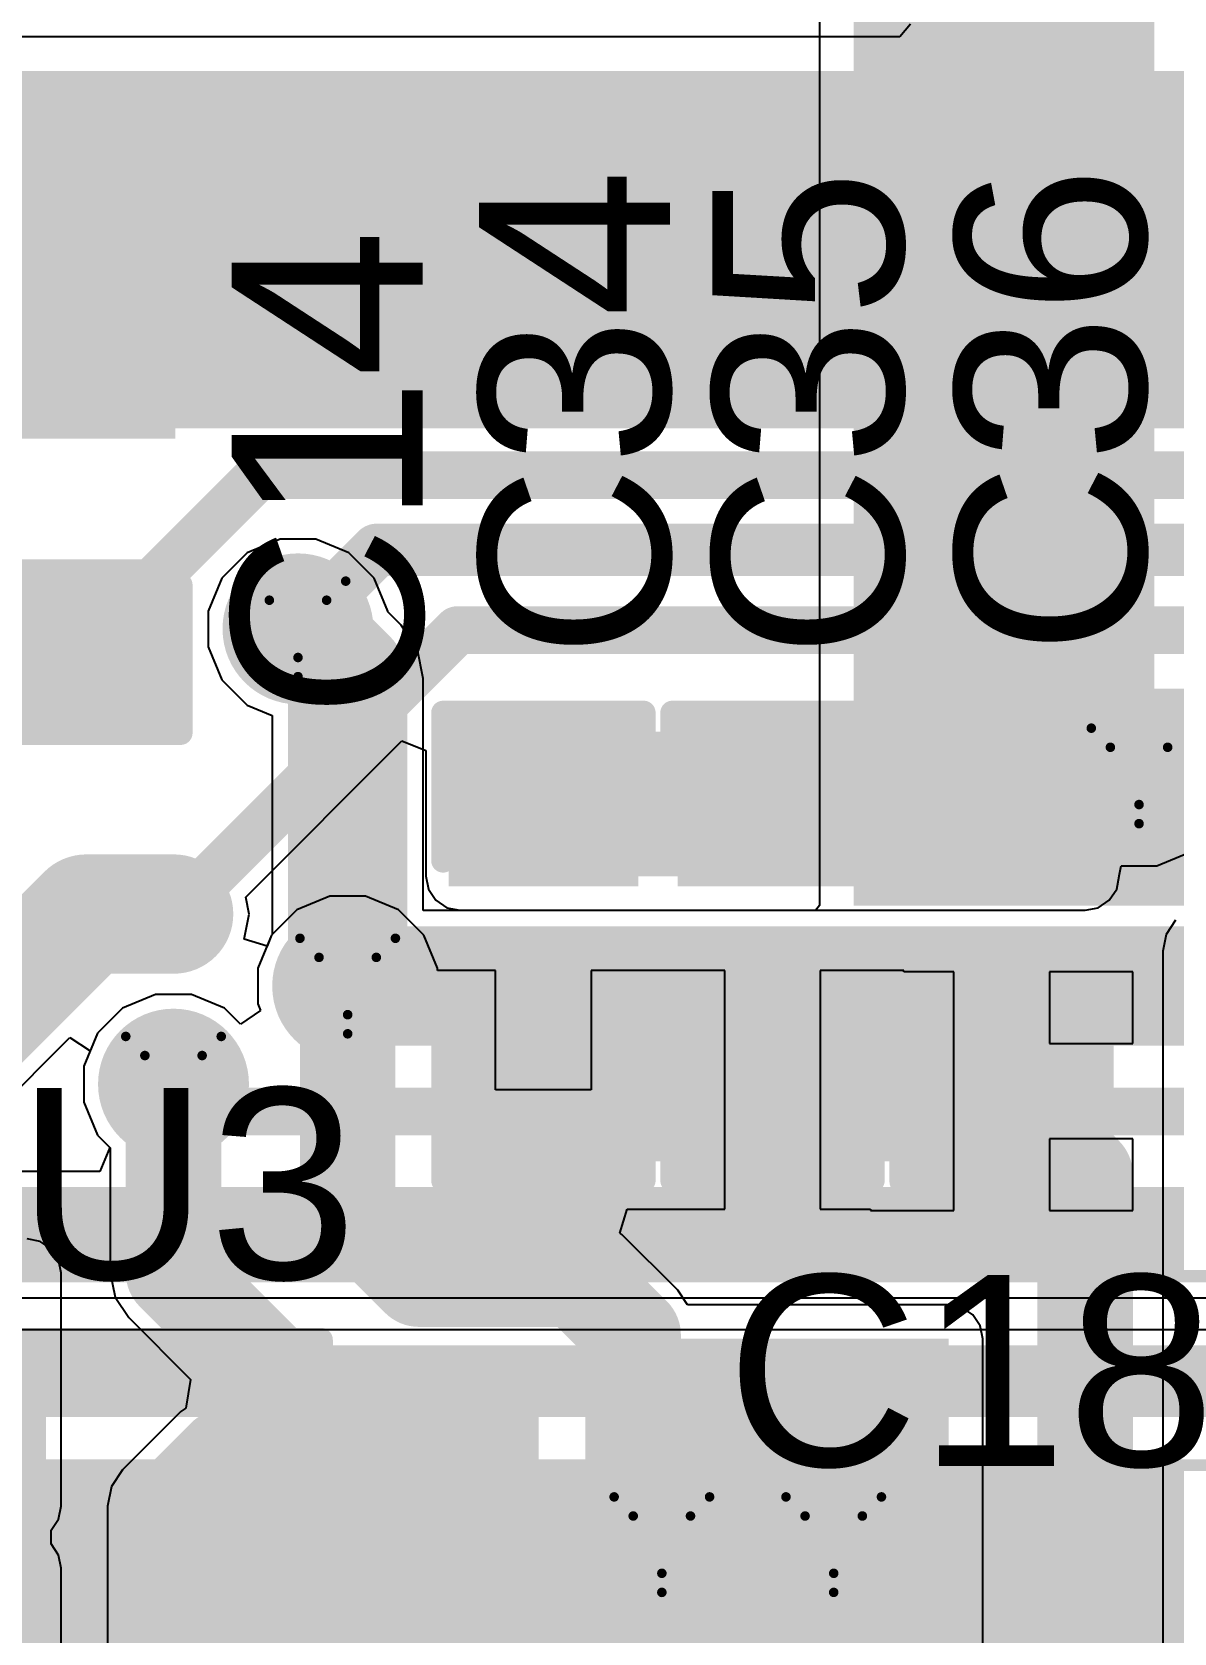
# Model space of a CAD drawing. Header units: millimetres. Extents: x -6 to 194, y -120 to 229.
# Drawn here: x 17.19 to 23.27, y 14.85 to 23.36 of the extents above; entities that cross this region are included whole.
import ezdxf

# ---------------------------------------------------------------- set-up
doc = ezdxf.new("R2010")
doc.units = ezdxf.units.MM
for name, color, linetype in [('BottomLayer', 5, 'Continuous'), ('BottomSolder', 6, 'Continuous'), ('DrillDrawing', 1, 'Continuous'), ('TopLayer', 1, 'Continuous'), ('TopOverlay', 2, 'Continuous'), ('TopPaste', 8, 'Continuous'), ('TopSolder', 216, 'Continuous'), ('ViaHoleLayer', 16, 'Continuous')]:
    doc.layers.add(name, color=color, linetype=linetype)
doc.styles.add('Arial', font='', dxfattribs={"height": 0.2})
doc.styles.get('Arial').set_extended_font_data('Arial')

# ---------------------------------------------------------------- blocks, each defined once
blk = doc.blocks.new('C___0603_1')
at = {"layer": 'TopLayer'}
for points in [[(-0.381, 0.4445), (-0.381, -0.4445), (-1.143, -0.4445), (-1.143, 0.4445)], [(1.143, 0.4445), (1.143, -0.4445), (0.381, -0.4445), (0.381, 0.4445)]]:
    blk.add_hatch(color=1, dxfattribs=at).paths.add_polyline_path(points)
at = {"layer": 'TopPaste'}
for points in [[(-0.381, 0.4445), (-0.381, -0.4445), (-1.143, -0.4445), (-1.143, 0.4445)], [(1.143, 0.4445), (1.143, -0.4445), (0.381, -0.4445), (0.381, 0.4445)]]:
    blk.add_hatch(color=8, dxfattribs=at).paths.add_polyline_path(points)
at = {"layer": 'TopSolder'}
for points in [[(-0.321, 0.5045), (-0.321, -0.5045), (-1.203, -0.5045), (-1.203, 0.5045)], [(1.203, 0.5045), (1.203, -0.5045), (0.321, -0.5045), (0.321, 0.5045)]]:
    blk.add_hatch(color=216, dxfattribs=at).paths.add_polyline_path(points)
at = {"layer": 'TopOverlay', "const_width": 0.127}
for points in [[(-1.2446, 0.5334), (-0.4572, 0.5334)], [(-1.2446, 0.5334), (-1.2446, -0.5334)], [(0.4572, 0.5334), (1.2446, 0.5334)], [(1.2446, 0.5334), (1.2446, -0.5334)], [(-1.2446, -0.5334), (-0.4572, -0.5334)], [(0.4572, -0.5334), (1.2446, -0.5334)]]:
    blk.add_lwpolyline(points, dxfattribs=at)
at = {"layer": 'TopOverlay', "const_width": 0.0635}
for points in [[(-1.2764, 0.5334, 1), (-1.2128, 0.5334, 1)], [(-1.2764, 0.5334, 1), (-1.2128, 0.5334, 1)], [(-0.4889, 0.5334, 1), (-0.4254, 0.5334, 1)], [(0.4254, 0.5334, 1), (0.4889, 0.5334, 1)], [(1.2128, 0.5334, 1), (1.2764, 0.5334, 1)], [(1.2128, 0.5334, 1), (1.2764, 0.5334, 1)], [(-1.2764, -0.5334, 1), (-1.2128, -0.5334, 1)], [(-1.2764, -0.5334, 1), (-1.2128, -0.5334, 1)], [(-0.4889, -0.5334, 1), (-0.4254, -0.5334, 1)], [(0.4254, -0.5334, 1), (0.4889, -0.5334, 1)], [(1.2128, -0.5334, 1), (1.2764, -0.5334, 1)], [(1.2128, -0.5334, 1), (1.2764, -0.5334, 1)]]:
    blk.add_lwpolyline(points, format="xyb", close=True, dxfattribs=at)
blk = doc.blocks.new('C___0603_2')
at = {"layer": 'TopLayer'}
for points in [[(-0.381, 0.4445), (-0.381, -0.4445), (-1.143, -0.4445), (-1.143, 0.4445)], [(1.143, 0.4445), (1.143, -0.4445), (0.381, -0.4445), (0.381, 0.4445)]]:
    blk.add_hatch(color=1, dxfattribs=at).paths.add_polyline_path(points)
at = {"layer": 'TopPaste'}
for points in [[(-0.381, 0.4445), (-0.381, -0.4445), (-1.143, -0.4445), (-1.143, 0.4445)], [(1.143, 0.4445), (1.143, -0.4445), (0.381, -0.4445), (0.381, 0.4445)]]:
    blk.add_hatch(color=8, dxfattribs=at).paths.add_polyline_path(points)
at = {"layer": 'TopSolder'}
for points in [[(-0.321, 0.5045), (-0.321, -0.5045), (-1.203, -0.5045), (-1.203, 0.5045)], [(1.203, 0.5045), (1.203, -0.5045), (0.321, -0.5045), (0.321, 0.5045)]]:
    blk.add_hatch(color=216, dxfattribs=at).paths.add_polyline_path(points)
at = {"layer": 'TopOverlay', "const_width": 0.127}
for points in [[(-1.2446, 0.5334), (-0.4572, 0.5334)], [(-1.2446, 0.5334), (-1.2446, -0.5334)], [(0.4572, 0.5334), (1.2446, 0.5334)], [(1.2446, 0.5334), (1.2446, -0.5334)], [(-1.2446, -0.5334), (-0.4572, -0.5334)], [(0.4572, -0.5334), (1.2446, -0.5334)]]:
    blk.add_lwpolyline(points, dxfattribs=at)
at = {"layer": 'TopOverlay', "const_width": 0.0635}
for points in [[(-1.2764, 0.5334, 1), (-1.2128, 0.5334, 1)], [(-1.2764, 0.5334, 1), (-1.2128, 0.5334, 1)], [(-0.4889, 0.5334, 1), (-0.4254, 0.5334, 1)], [(0.4254, 0.5334, 1), (0.4889, 0.5334, 1)], [(1.2128, 0.5334, 1), (1.2764, 0.5334, 1)], [(1.2128, 0.5334, 1), (1.2764, 0.5334, 1)], [(-1.2764, -0.5334, 1), (-1.2128, -0.5334, 1)], [(-1.2764, -0.5334, 1), (-1.2128, -0.5334, 1)], [(-0.4889, -0.5334, 1), (-0.4254, -0.5334, 1)], [(0.4254, -0.5334, 1), (0.4889, -0.5334, 1)], [(1.2128, -0.5334, 1), (1.2764, -0.5334, 1)], [(1.2128, -0.5334, 1), (1.2764, -0.5334, 1)]]:
    blk.add_lwpolyline(points, format="xyb", close=True, dxfattribs=at)
blk = doc.blocks.new('C___0603_3')
at = {"layer": 'TopLayer'}
for points in [[(-0.381, 0.4445), (-0.381, -0.4445), (-1.143, -0.4445), (-1.143, 0.4445)], [(1.143, 0.4445), (1.143, -0.4445), (0.381, -0.4445), (0.381, 0.4445)]]:
    blk.add_hatch(color=1, dxfattribs=at).paths.add_polyline_path(points)
at = {"layer": 'TopPaste'}
for points in [[(-0.381, 0.4445), (-0.381, -0.4445), (-1.143, -0.4445), (-1.143, 0.4445)], [(1.143, 0.4445), (1.143, -0.4445), (0.381, -0.4445), (0.381, 0.4445)]]:
    blk.add_hatch(color=8, dxfattribs=at).paths.add_polyline_path(points)
at = {"layer": 'TopSolder'}
for points in [[(-0.321, 0.5045), (-0.321, -0.5045), (-1.203, -0.5045), (-1.203, 0.5045)], [(1.203, 0.5045), (1.203, -0.5045), (0.321, -0.5045), (0.321, 0.5045)]]:
    blk.add_hatch(color=216, dxfattribs=at).paths.add_polyline_path(points)
at = {"layer": 'TopOverlay', "const_width": 0.127}
for points in [[(-1.2446, 0.5334), (-1.2446, -0.5334)], [(-1.2446, 0.5334), (-0.4572, 0.5334)], [(0.4572, 0.5334), (1.2446, 0.5334)], [(1.2446, 0.5334), (1.2446, -0.5334)], [(-1.2446, -0.5334), (-0.4572, -0.5334)], [(0.4572, -0.5334), (1.2446, -0.5334)]]:
    blk.add_lwpolyline(points, dxfattribs=at)
at = {"layer": 'TopOverlay', "const_width": 0.0635}
for points in [[(-1.2764, 0.5334, 1), (-1.2128, 0.5334, 1)], [(-1.2764, 0.5334, 1), (-1.2128, 0.5334, 1)], [(-0.4889, 0.5334, 1), (-0.4254, 0.5334, 1)], [(0.4254, 0.5334, 1), (0.4889, 0.5334, 1)], [(1.2128, 0.5334, 1), (1.2764, 0.5334, 1)], [(1.2128, 0.5334, 1), (1.2764, 0.5334, 1)], [(-1.2764, -0.5334, 1), (-1.2128, -0.5334, 1)], [(-1.2764, -0.5334, 1), (-1.2128, -0.5334, 1)], [(-0.4889, -0.5334, 1), (-0.4254, -0.5334, 1)], [(0.4254, -0.5334, 1), (0.4889, -0.5334, 1)], [(1.2128, -0.5334, 1), (1.2764, -0.5334, 1)], [(1.2128, -0.5334, 1), (1.2764, -0.5334, 1)]]:
    blk.add_lwpolyline(points, format="xyb", close=True, dxfattribs=at)
blk = doc.blocks.new('SOT_23_6_10')
at = {"layer": 'TopLayer'}
for points in [[(-1.92, 1.26), (-0.7, 1.26), (-0.7, 0.64), (-1.92, 0.64)], [(0.7, 1.26), (1.92, 1.26), (1.92, 0.64), (0.7, 0.64)], [(-1.92, 0.31), (-0.7, 0.31), (-0.7, -0.31), (-1.92, -0.31)], [(0.7, 0.31), (1.92, 0.31), (1.92, -0.31), (0.7, -0.31)], [(-1.92, -0.64), (-0.7, -0.64), (-0.7, -1.26), (-1.92, -1.26)], [(0.7, -0.64), (1.92, -0.64), (1.92, -1.26), (0.7, -1.26)]]:
    blk.add_hatch(color=1, dxfattribs=at).paths.add_polyline_path(points)
at = {"layer": 'TopPaste'}
for points in [[(-1.92, 1.26), (-0.7, 1.26), (-0.7, 0.64), (-1.92, 0.64)], [(0.7, 1.26), (1.92, 1.26), (1.92, 0.64), (0.7, 0.64)], [(-1.92, 0.31), (-0.7, 0.31), (-0.7, -0.31), (-1.92, -0.31)], [(0.7, 0.31), (1.92, 0.31), (1.92, -0.31), (0.7, -0.31)], [(-1.92, -0.64), (-0.7, -0.64), (-0.7, -1.26), (-1.92, -1.26)], [(0.7, -0.64), (1.92, -0.64), (1.92, -1.26), (0.7, -1.26)]]:
    blk.add_hatch(color=8, dxfattribs=at).paths.add_polyline_path(points)
at = {"layer": 'TopSolder'}
for points in [[(-2.0216, 1.3616), (-0.5984, 1.3616), (-0.5984, 0.5384), (-2.0216, 0.5384)], [(0.5984, 1.3616), (2.0216, 1.3616), (2.0216, 0.5384), (0.5984, 0.5384)], [(-2.0216, 0.4116), (-0.5984, 0.4116), (-0.5984, -0.4116), (-2.0216, -0.4116)], [(0.5984, 0.4116), (2.0216, 0.4116), (2.0216, -0.4116), (0.5984, -0.4116)], [(-2.0216, -0.5384), (-0.5984, -0.5384), (-0.5984, -1.3616), (-2.0216, -1.3616)], [(0.5984, -0.5384), (2.0216, -0.5384), (2.0216, -1.3616), (0.5984, -1.3616)]]:
    blk.add_hatch(color=216, dxfattribs=at).paths.add_polyline_path(points)
at = {"layer": 'TopOverlay', "const_width": 0.127}
for points in [[(-0.889, 1.524), (0.8636, 1.524)], [(-0.889, 1.424), (-0.889, 1.524)], [(0.8636, 1.424), (0.8636, 1.524)], [(-2.1844, 1.0922), (-2.0574, 0.9652)], [(-2.1844, 0.8382), (-2.1844, 1.0922)], [(-2.1844, 0.8382), (-2.0574, 0.9652)], [(-0.889, -1.524), (-0.889, -1.424)], [(0.8636, -1.524), (0.8636, -1.424)], [(-0.889, -1.524), (0.8636, -1.524)]]:
    blk.add_lwpolyline(points, dxfattribs=at)
at = {"layer": 'TopOverlay', "const_width": 0.0635}
for points in [[(-0.9207, 1.524, 1), (-0.8572, 1.524, 1)], [(-0.9207, 1.524, 1), (-0.8572, 1.524, 1)], [(0.8318, 1.524, 1), (0.8953, 1.524, 1)], [(0.8318, 1.524, 1), (0.8953, 1.524, 1)], [(-0.9207, 1.424, 1), (-0.8572, 1.424, 1)], [(0.8318, 1.424, 1), (0.8953, 1.424, 1)], [(-2.2161, 1.0922, 1), (-2.1526, 1.0922, 1)], [(-2.2161, 1.0922, 1), (-2.1526, 1.0922, 1)], [(-2.0892, 0.9652, 1), (-2.0257, 0.9652, 1)], [(-2.0892, 0.9652, 1), (-2.0257, 0.9652, 1)], [(-2.2161, 0.8382, 1), (-2.1526, 0.8382, 1)], [(-2.2161, 0.8382, 1), (-2.1526, 0.8382, 1)], [(-0.9207, -1.424, 1), (-0.8572, -1.424, 1)], [(0.8318, -1.424, 1), (0.8953, -1.424, 1)], [(-0.9207, -1.524, 1), (-0.8572, -1.524, 1)], [(-0.9207, -1.524, 1), (-0.8572, -1.524, 1)], [(0.8318, -1.524, 1), (0.8953, -1.524, 1)], [(0.8318, -1.524, 1), (0.8953, -1.524, 1)]]:
    blk.add_lwpolyline(points, format="xyb", close=True, dxfattribs=at)
blk = doc.blocks.new('C___0603_62')
at = {"layer": 'TopLayer'}
for points in [[(-0.381, 0.4445), (-0.381, -0.4445), (-1.143, -0.4445), (-1.143, 0.4445)], [(1.143, 0.4445), (1.143, -0.4445), (0.381, -0.4445), (0.381, 0.4445)]]:
    blk.add_hatch(color=1, dxfattribs=at).paths.add_polyline_path(points)
at = {"layer": 'TopPaste'}
for points in [[(-0.381, 0.4445), (-0.381, -0.4445), (-1.143, -0.4445), (-1.143, 0.4445)], [(1.143, 0.4445), (1.143, -0.4445), (0.381, -0.4445), (0.381, 0.4445)]]:
    blk.add_hatch(color=8, dxfattribs=at).paths.add_polyline_path(points)
at = {"layer": 'TopSolder'}
for points in [[(-0.321, 0.5045), (-0.321, -0.5045), (-1.203, -0.5045), (-1.203, 0.5045)], [(1.203, 0.5045), (1.203, -0.5045), (0.321, -0.5045), (0.321, 0.5045)]]:
    blk.add_hatch(color=216, dxfattribs=at).paths.add_polyline_path(points)
at = {"layer": 'TopOverlay', "const_width": 0.127}
for points in [[(-1.2446, -0.5334), (-1.2446, 0.5334)], [(-0.4572, 0.5334), (-1.2446, 0.5334)], [(1.2446, 0.5334), (0.4572, 0.5334)], [(1.2446, -0.5334), (1.2446, 0.5334)], [(-0.4572, -0.5334), (-1.2446, -0.5334)], [(1.2446, -0.5334), (0.4572, -0.5334)]]:
    blk.add_lwpolyline(points, dxfattribs=at)
at = {"layer": 'TopOverlay', "const_width": 0.0635}
for points in [[(-1.2764, 0.5334, 1), (-1.2128, 0.5334, 1)], [(-1.2764, 0.5334, 1), (-1.2128, 0.5334, 1)], [(-0.4889, 0.5334, 1), (-0.4254, 0.5334, 1)], [(0.4254, 0.5334, 1), (0.4889, 0.5334, 1)], [(1.2128, 0.5334, 1), (1.2764, 0.5334, 1)], [(1.2128, 0.5334, 1), (1.2764, 0.5334, 1)], [(-1.2764, -0.5334, 1), (-1.2128, -0.5334, 1)], [(-1.2764, -0.5334, 1), (-1.2128, -0.5334, 1)], [(-0.4889, -0.5334, 1), (-0.4254, -0.5334, 1)], [(0.4254, -0.5334, 1), (0.4889, -0.5334, 1)], [(1.2128, -0.5334, 1), (1.2764, -0.5334, 1)], [(1.2128, -0.5334, 1), (1.2764, -0.5334, 1)]]:
    blk.add_lwpolyline(points, format="xyb", close=True, dxfattribs=at)

msp = doc.modelspace()

# ---------------------------------------------------------------- hatches: boundary and pattern name
at = {"layer": 'BottomLayer'}
for points in [[(23.1648, 25.1365), (21.5646, 25.1365), (21.5646, 18.7156), (23.1648, 18.7156)], [(21.5646, 18.7156), (23.663, 18.7156), (23.663, 19.8701), (21.5646, 19.8701)], [(13.9673, 13.9192), (50.1142, 13.9192), (50.1142, 15.7695), (13.9673, 15.7695)]]:
    msp.add_hatch(color=5, dxfattribs=at).paths.add_polyline_path(points)
h = msp.add_hatch(color=5, dxfattribs=at)
edge = h.paths.add_edge_path()
edge.add_arc((18.6078, 20.1881), 0.3, 0, 360)
h = msp.add_hatch(color=5, dxfattribs=at)
edge = h.paths.add_edge_path()
edge.add_arc((23.083, 19.4058), 0.3, 0, 360)
h = msp.add_hatch(color=5, dxfattribs=at)
edge = h.paths.add_edge_path()
edge.add_arc((18.8722, 18.288), 0.3, 0, 360)
h = msp.add_hatch(color=5, dxfattribs=at)
edge = h.paths.add_edge_path()
edge.add_arc((17.9454, 17.7659), 0.3, 0, 360)
h = msp.add_hatch(color=5, dxfattribs=at)
edge = h.paths.add_edge_path()
edge.add_arc((20.544, 15.3162), 0.3, 0, 360)
h = msp.add_hatch(color=5, dxfattribs=at)
edge = h.paths.add_edge_path()
edge.add_arc((21.4584, 15.3162), 0.3, 0, 360)
at = {"layer": 'BottomSolder'}
h = msp.add_hatch(color=6, dxfattribs=at)
edge = h.paths.add_edge_path()
edge.add_arc((18.6078, 20.1881), 0.4016, 0, 360)
h = msp.add_hatch(color=6, dxfattribs=at)
edge = h.paths.add_edge_path()
edge.add_arc((23.083, 19.4058), 0.4016, 0, 360)
h = msp.add_hatch(color=6, dxfattribs=at)
edge = h.paths.add_edge_path()
edge.add_arc((18.8722, 18.288), 0.4016, 0, 360)
h = msp.add_hatch(color=6, dxfattribs=at)
edge = h.paths.add_edge_path()
edge.add_arc((17.9454, 17.7659), 0.4016, 0, 360)
h = msp.add_hatch(color=6, dxfattribs=at)
edge = h.paths.add_edge_path()
edge.add_arc((20.544, 15.3162), 0.4016, 0, 360)
h = msp.add_hatch(color=6, dxfattribs=at)
edge = h.paths.add_edge_path()
edge.add_arc((21.4584, 15.3162), 0.4016, 0, 360)
at = {"layer": 'TopLayer'}
for points in [[(11.3614, 21.2558), (24.9026, 21.2558), (24.9026, 23.1558), (11.3614, 23.1558)], [(19.4691, 18.8722), (22.7965, 18.8722), (22.7965, 19.6408), (19.4691, 19.6408)], [(19.4691, 17.3548), (22.7965, 17.3548), (22.7965, 18.1102), (19.4691, 18.1102)], [(20.1373, 13.9192), (22.0698, 13.9192), (22.0698, 16.4113), (20.1373, 16.4113)], [(18.5662, 14.5716), (22.0698, 14.5716), (22.0698, 15.1916), (18.5662, 15.1916)]]:
    msp.add_hatch(color=1, dxfattribs=at).paths.add_polyline_path(points)
h = msp.add_hatch(color=1, dxfattribs=at)
edge = h.paths.add_edge_path()
edge.add_arc((18.6078, 20.1881), 0.3, 0, 360)
h = msp.add_hatch(color=1, dxfattribs=at)
edge = h.paths.add_edge_path()
edge.add_arc((23.083, 19.4058), 0.3, 0, 360)
h = msp.add_hatch(color=1, dxfattribs=at)
edge = h.paths.add_edge_path()
edge.add_arc((18.8722, 18.288), 0.3, 0, 360)
h = msp.add_hatch(color=1, dxfattribs=at)
edge = h.paths.add_edge_path()
edge.add_arc((17.9454, 17.7659), 0.3, 0, 360)
h = msp.add_hatch(color=1, dxfattribs=at)
edge = h.paths.add_edge_path()
edge.add_arc((20.544, 15.3162), 0.3, 0, 360)
h = msp.add_hatch(color=1, dxfattribs=at)
edge = h.paths.add_edge_path()
edge.add_arc((21.4584, 15.3162), 0.3, 0, 360)
at = {"layer": 'TopSolder'}
h = msp.add_hatch(color=216, dxfattribs=at)
edge = h.paths.add_edge_path()
edge.add_arc((18.6078, 20.1881), 0.4016, 0, 360)
h = msp.add_hatch(color=216, dxfattribs=at)
edge = h.paths.add_edge_path()
edge.add_arc((23.083, 19.4058), 0.4016, 0, 360)
h = msp.add_hatch(color=216, dxfattribs=at)
edge = h.paths.add_edge_path()
edge.add_arc((18.8722, 18.288), 0.4016, 0, 360)
h = msp.add_hatch(color=216, dxfattribs=at)
edge = h.paths.add_edge_path()
edge.add_arc((17.9454, 17.7659), 0.4016, 0, 360)
h = msp.add_hatch(color=216, dxfattribs=at)
edge = h.paths.add_edge_path()
edge.add_arc((20.544, 15.3162), 0.4016, 0, 360)
h = msp.add_hatch(color=216, dxfattribs=at)
edge = h.paths.add_edge_path()
edge.add_arc((21.4584, 15.3162), 0.4016, 0, 360)
at = {"layer": 'ViaHoleLayer'}
h = msp.add_hatch(color=16, dxfattribs=at)
edge = h.paths.add_edge_path()
edge.add_arc((18.6078, 20.1881), 0.15, 0, 360)
h = msp.add_hatch(color=16, dxfattribs=at)
edge = h.paths.add_edge_path()
edge.add_arc((23.083, 19.4058), 0.15, 0, 360)
h = msp.add_hatch(color=16, dxfattribs=at)
edge = h.paths.add_edge_path()
edge.add_arc((18.8722, 18.288), 0.15, 0, 360)
h = msp.add_hatch(color=16, dxfattribs=at)
edge = h.paths.add_edge_path()
edge.add_arc((17.9454, 17.7659), 0.15, 0, 360)
h = msp.add_hatch(color=16, dxfattribs=at)
edge = h.paths.add_edge_path()
edge.add_arc((20.544, 15.3162), 0.15, 0, 360)
h = msp.add_hatch(color=16, dxfattribs=at)
edge = h.paths.add_edge_path()
edge.add_arc((21.4584, 15.3162), 0.15, 0, 360)

# ---------------------------------------------------------------- linework, layer by layer
at = {"layer": 'BottomLayer'}
for p, q in [((21.3833, 25.1365), (21.3833, 19.8701)), ((18.5128, 20.6659), (18.3372, 20.5931)), ((18.7029, 20.6659), (18.5128, 20.6659)), ((18.8785, 20.5931), (18.7029, 20.6659)), ((18.3372, 20.5931), (18.2028, 20.4587)), ((19.0129, 20.4587), (18.8785, 20.5931)), ((18.2028, 20.4587), (18.13, 20.2831)), ((19.0856, 20.2831), (19.0129, 20.4587)), ((18.13, 20.2831), (18.13, 20.093)), ((19.0856, 20.278), (19.0856, 20.2831)), ((19.156, 20.2075), (19.0856, 20.278)), ((19.2431, 20.0773), (19.156, 20.2075)), ((18.13, 20.093), (18.2028, 19.9174)), ((19.2736, 19.9237), (19.2431, 20.0773)), ((18.2028, 19.9174), (18.3372, 19.783)), ((19.2736, 18.6894), (19.2736, 19.9237)), ((21.3833, 19.8701), (21.3833, 18.7156)), ((18.3372, 19.783), (18.4708, 19.7277)), ((18.4708, 19.7277), (18.4708, 18.5623)), ((21.3619, 18.6894), (19.2736, 18.6894)), ((21.3833, 18.7156), (21.3619, 18.6894)), ((18.4671, 18.5587), (18.3944, 18.383)), ((18.4708, 18.5623), (18.4671, 18.5587)), ((18.3944, 18.383), (18.3944, 18.193)), ((17.8504, 18.2437), (17.6748, 18.171)), ((18.0405, 18.2437), (17.8504, 18.2437)), ((18.2161, 18.171), (18.0405, 18.2437)), ((17.6748, 18.171), (17.5404, 18.0366)), ((18.3014, 18.0857), (18.2161, 18.171)), ((18.409, 18.1577), (18.3014, 18.0857)), ((18.3944, 18.193), (18.409, 18.1577)), ((17.5404, 18.0366), (17.4676, 17.861)), ((17.4676, 17.861), (17.4676, 17.6709)), ((17.4676, 17.6709), (17.5404, 17.4953)), ((17.5404, 17.4953), (17.6065, 17.4292)), ((17.6065, 17.4292), (17.5539, 17.3022)), ((17.5539, 17.3022), (17.0022, 17.3022)), ((16.8627, 16.6288), (23.747, 16.6288)), ((23.7217, 16.4585), (11.4528, 16.4585))]:
    msp.add_line(p, q, dxfattribs=at)
for points, const_width in [([(18.6078, 20.1881), (18.8722, 19.9237)], 0.635), ([(18.8722, 18.288), (18.8722, 19.9237)], 0.635), ([(18.8722, 18.288), (24.4094, 18.288)], 0.635), ([(17.9454, 17.7659), (18.0391, 17.7659)], 0.254), ([(18.0391, 17.7659), (18.1839, 17.6211)], 0.254), ([(18.1839, 17.6211), (24.7597, 17.6211)], 0.254), ([(16.8627, 16.9655), (24.1537, 16.9655)], 0.508), ([(11.049, 16.1866), (25.602, 16.1866)], 0.381)]:
    msp.add_lwpolyline(points, dxfattribs=dict(at, const_width=const_width))
for points, const_width in [([(18.4491, 20.1881, 1), (18.7666, 20.1881, 1)], 0.3175), ([(18.7135, 19.9237, 1), (19.031, 19.9237, 1)], 0.3175), ([(18.7135, 19.9237, 1), (19.031, 19.9237, 1)], 0.3175), ([(18.7135, 18.288, 1), (19.031, 18.288, 1)], 0.3175), ([(18.7135, 18.288, 1), (19.031, 18.288, 1)], 0.3175), ([(17.8819, 17.7659, 1), (18.0089, 17.7659, 1)], 0.127), ([(17.9756, 17.7659, 1), (18.1026, 17.7659, 1)], 0.127), ([(17.9756, 17.7659, 1), (18.1026, 17.7659, 1)], 0.127), ([(18.1204, 17.6211, 1), (18.2474, 17.6211, 1)], 0.127), ([(18.1204, 17.6211, 1), (18.2474, 17.6211, 1)], 0.127)]:
    msp.add_lwpolyline(points, format="xyb", close=True, dxfattribs=dict(at, const_width=const_width))
at = {"layer": 'DrillDrawing', "const_width": 0.0508}
for points in [[(18.3538, 20.4421), (18.8618, 20.4421)], [(18.3538, 20.4421), (18.6078, 19.9341)], [(18.6078, 19.9341), (18.8618, 20.4421)], [(18.4554, 20.3405), (18.7602, 20.3405)], [(18.4554, 20.3405), (18.6078, 20.0357)], [(18.6078, 20.0357), (18.7602, 20.3405)], [(22.829, 19.6598), (23.337, 19.6598)], [(22.829, 19.6598), (23.083, 19.1518)], [(23.083, 19.1518), (23.337, 19.6598)], [(22.9306, 19.5582), (23.2354, 19.5582)], [(22.9306, 19.5582), (23.083, 19.2534)], [(23.083, 19.2534), (23.2354, 19.5582)], [(18.6182, 18.542), (19.1262, 18.542)], [(18.6182, 18.542), (18.8722, 18.034)], [(18.8722, 18.034), (19.1262, 18.542)], [(18.7198, 18.4404), (19.0246, 18.4404)], [(18.7198, 18.4404), (18.8722, 18.1356)], [(18.8722, 18.1356), (19.0246, 18.4404)], [(17.6914, 18.0199), (18.1994, 18.0199)], [(17.6914, 18.0199), (17.9454, 17.5119)], [(17.9454, 17.5119), (18.1994, 18.0199)], [(17.793, 17.9183), (18.0978, 17.9183)], [(17.793, 17.9183), (17.9454, 17.6135)], [(17.9454, 17.6135), (18.0978, 17.9183)], [(20.29, 15.5702), (20.798, 15.5702)], [(20.29, 15.5702), (20.544, 15.0622)], [(20.544, 15.0622), (20.798, 15.5702)], [(21.2044, 15.5702), (21.7124, 15.5702)], [(21.2044, 15.5702), (21.4584, 15.0622)], [(21.4584, 15.0622), (21.7124, 15.5702)], [(20.3916, 15.4686), (20.6964, 15.4686)], [(20.3916, 15.4686), (20.544, 15.1638)], [(20.544, 15.1638), (20.6964, 15.4686)], [(21.306, 15.4686), (21.6108, 15.4686)], [(21.306, 15.4686), (21.4584, 15.1638)], [(21.4584, 15.1638), (21.6108, 15.4686)]]:
    msp.add_lwpolyline(points, dxfattribs=at)
at = {"layer": 'DrillDrawing', "const_width": 0.0254}
for points in [[(18.3411, 20.4421, 1), (18.3665, 20.4421, 1)], [(18.3411, 20.4421, 1), (18.3665, 20.4421, 1)], [(18.8491, 20.4421, 1), (18.8745, 20.4421, 1)], [(18.8491, 20.4421, 1), (18.8745, 20.4421, 1)], [(18.4427, 20.3405, 1), (18.4681, 20.3405, 1)], [(18.4427, 20.3405, 1), (18.4681, 20.3405, 1)], [(18.7475, 20.3405, 1), (18.7729, 20.3405, 1)], [(18.7475, 20.3405, 1), (18.7729, 20.3405, 1)], [(18.5951, 20.0357, 1), (18.6205, 20.0357, 1)], [(18.5951, 20.0357, 1), (18.6205, 20.0357, 1)], [(18.5951, 19.9341, 1), (18.6205, 19.9341, 1)], [(18.5951, 19.9341, 1), (18.6205, 19.9341, 1)], [(22.8163, 19.6598, 1), (22.8417, 19.6598, 1)], [(22.8163, 19.6598, 1), (22.8417, 19.6598, 1)], [(22.9179, 19.5582, 1), (22.9433, 19.5582, 1)], [(22.9179, 19.5582, 1), (22.9433, 19.5582, 1)], [(23.2227, 19.5582, 1), (23.2481, 19.5582, 1)], [(23.2227, 19.5582, 1), (23.2481, 19.5582, 1)], [(23.0703, 19.2534, 1), (23.0957, 19.2534, 1)], [(23.0703, 19.2534, 1), (23.0957, 19.2534, 1)], [(23.0703, 19.1518, 1), (23.0957, 19.1518, 1)], [(23.0703, 19.1518, 1), (23.0957, 19.1518, 1)], [(18.6055, 18.542, 1), (18.6309, 18.542, 1)], [(18.6055, 18.542, 1), (18.6309, 18.542, 1)], [(19.1135, 18.542, 1), (19.1389, 18.542, 1)], [(19.1135, 18.542, 1), (19.1389, 18.542, 1)], [(18.7071, 18.4404, 1), (18.7325, 18.4404, 1)], [(18.7071, 18.4404, 1), (18.7325, 18.4404, 1)], [(19.0119, 18.4404, 1), (19.0373, 18.4404, 1)], [(19.0119, 18.4404, 1), (19.0373, 18.4404, 1)], [(18.8595, 18.1356, 1), (18.8849, 18.1356, 1)], [(18.8595, 18.1356, 1), (18.8849, 18.1356, 1)], [(18.8595, 18.034, 1), (18.8849, 18.034, 1)], [(18.8595, 18.034, 1), (18.8849, 18.034, 1)], [(17.6787, 18.0199, 1), (17.7041, 18.0199, 1)], [(17.6787, 18.0199, 1), (17.7041, 18.0199, 1)], [(18.1867, 18.0199, 1), (18.2121, 18.0199, 1)], [(18.1867, 18.0199, 1), (18.2121, 18.0199, 1)], [(17.7803, 17.9183, 1), (17.8057, 17.9183, 1)], [(17.7803, 17.9183, 1), (17.8057, 17.9183, 1)], [(18.0851, 17.9183, 1), (18.1105, 17.9183, 1)], [(18.0851, 17.9183, 1), (18.1105, 17.9183, 1)], [(17.9327, 17.6135, 1), (17.9581, 17.6135, 1)], [(17.9327, 17.6135, 1), (17.9581, 17.6135, 1)], [(17.9327, 17.5119, 1), (17.9581, 17.5119, 1)], [(17.9327, 17.5119, 1), (17.9581, 17.5119, 1)], [(20.2773, 15.5702, 1), (20.3027, 15.5702, 1)], [(20.2773, 15.5702, 1), (20.3027, 15.5702, 1)], [(20.7853, 15.5702, 1), (20.8107, 15.5702, 1)], [(20.7853, 15.5702, 1), (20.8107, 15.5702, 1)], [(21.1917, 15.5702, 1), (21.2171, 15.5702, 1)], [(21.1917, 15.5702, 1), (21.2171, 15.5702, 1)], [(21.6997, 15.5702, 1), (21.7251, 15.5702, 1)], [(21.6997, 15.5702, 1), (21.7251, 15.5702, 1)], [(20.3789, 15.4686, 1), (20.4043, 15.4686, 1)], [(20.3789, 15.4686, 1), (20.4043, 15.4686, 1)], [(20.6837, 15.4686, 1), (20.7091, 15.4686, 1)], [(20.6837, 15.4686, 1), (20.7091, 15.4686, 1)], [(21.2933, 15.4686, 1), (21.3187, 15.4686, 1)], [(21.2933, 15.4686, 1), (21.3187, 15.4686, 1)], [(21.5981, 15.4686, 1), (21.6235, 15.4686, 1)], [(21.5981, 15.4686, 1), (21.6235, 15.4686, 1)], [(20.5313, 15.1638, 1), (20.5567, 15.1638, 1)], [(20.5313, 15.1638, 1), (20.5567, 15.1638, 1)], [(21.4457, 15.1638, 1), (21.4711, 15.1638, 1)], [(21.4457, 15.1638, 1), (21.4711, 15.1638, 1)], [(20.5313, 15.0622, 1), (20.5567, 15.0622, 1)], [(20.5313, 15.0622, 1), (20.5567, 15.0622, 1)], [(21.4457, 15.0622, 1), (21.4711, 15.0622, 1)], [(21.4457, 15.0622, 1), (21.4711, 15.0622, 1)]]:
    msp.add_lwpolyline(points, format="xyb", close=True, dxfattribs=at)
at = {"layer": 'TopLayer'}
for p, q in [((21.81, 23.3371), (11.3614, 23.3371)), ((21.8664, 23.4058), (21.81, 23.3371)), ((18.3295, 18.7614), (19.1608, 19.5928)), ((19.1608, 19.5928), (19.2878, 19.5402)), ((19.2878, 19.5402), (19.2878, 18.8722)), ((23.178, 18.928), (23.3536, 19.0007)), ((22.9778, 18.8749), (22.9879, 18.928)), ((22.9879, 18.928), (23.178, 18.928)), ((19.2878, 18.8722), (19.3016, 18.8028)), ((22.964, 18.8028), (22.9778, 18.8722)), ((22.9778, 18.8722), (22.9778, 18.8749)), ((18.3475, 18.671), (18.3295, 18.7614)), ((18.7772, 18.7658), (18.6015, 18.6931)), ((18.9672, 18.7658), (18.7772, 18.7658)), ((19.1429, 18.6931), (18.9672, 18.7658)), ((19.3016, 18.8028), (19.3409, 18.744)), ((19.3409, 18.744), (19.3997, 18.7047)), ((22.8659, 18.7047), (22.9247, 18.744)), ((22.9247, 18.744), (22.964, 18.8028)), ((18.3209, 18.5376), (18.3475, 18.671)), ((18.6015, 18.6931), (18.4671, 18.5587)), ((19.2773, 18.5587), (19.1429, 18.6931)), ((19.3997, 18.7047), (19.4691, 18.6909)), ((19.4691, 18.6909), (22.7965, 18.6909)), ((22.7965, 18.6909), (22.8659, 18.7047)), ((23.2778, 18.6384), (23.2273, 18.5627)), ((18.4431, 18.5005), (18.3209, 18.5376)), ((18.4671, 18.5587), (18.4431, 18.5005)), ((19.35, 18.383), (19.2773, 18.5587)), ((23.2273, 18.5627), (23.2095, 18.4735)), ((23.2095, 18.4735), (23.2095, 14.4584)), ((19.35, 18.3708), (19.35, 18.383)), ((19.6596, 18.3708), (19.35, 18.3708)), ((19.6596, 17.7358), (19.6596, 18.3708)), ((20.8788, 18.3708), (20.1676, 18.3708)), ((20.1676, 18.3708), (20.1676, 17.7358)), ((20.8788, 17.7358), (20.8788, 18.3708)), ((21.8313, 18.3708), (21.3868, 18.3708)), ((21.3868, 18.3708), (21.3868, 17.7358)), ((21.8313, 18.3642), (21.8313, 18.3708)), ((22.098, 18.3642), (21.8313, 18.3642)), ((22.098, 17.7292), (22.098, 18.3642)), ((23.0505, 18.3642), (22.606, 18.3642)), ((22.606, 18.3642), (22.606, 17.9832)), ((23.0505, 17.9832), (23.0505, 18.3642)), ((17.0045, 17.6254), (17.3938, 18.0147)), ((17.3938, 18.0147), (17.5015, 17.9427)), ((22.606, 17.9832), (23.0505, 17.9832)), ((17.5015, 17.9427), (17.4676, 17.861)), ((17.4676, 17.861), (17.4676, 17.6709)), ((20.1676, 17.7358), (19.6596, 17.7358)), ((20.8788, 17.1008), (20.8788, 17.7358)), ((21.3868, 17.7358), (21.3868, 17.1008)), ((22.098, 17.0942), (22.098, 17.7292)), ((17.4676, 17.6709), (17.5404, 17.4953)), ((17.5404, 17.4953), (17.6088, 17.4269)), ((23.0505, 17.4752), (22.606, 17.4752)), ((22.606, 17.4752), (22.606, 17.0942)), ((23.0505, 17.0942), (23.0505, 17.4752)), ((17.6088, 17.4269), (17.6088, 16.7624)), ((20.3211, 16.9738), (20.3597, 17.1008)), ((20.3597, 17.1008), (20.8788, 17.1008)), ((21.3868, 17.1008), (21.6535, 17.1008)), ((21.6535, 17.1008), (21.6535, 17.0942)), ((21.6535, 17.0942), (22.098, 17.0942)), ((22.606, 17.0942), (23.0505, 17.0942)), ((20.3318, 16.9667), (20.3211, 16.9738)), ((20.6294, 16.6692), (20.3318, 16.9667)), ((17.2356, 16.9296), (17.1662, 16.9434)), ((17.2944, 16.8903), (17.2356, 16.9296)), ((17.3337, 16.8314), (17.2944, 16.8903)), ((17.3475, 16.7621), (17.3337, 16.8314)), ((17.3475, 15.5216), (17.3475, 16.7621)), ((17.6088, 16.7624), (17.6344, 16.6335)), ((17.6344, 16.6335), (17.7074, 16.5243)), ((20.6805, 16.5926), (20.6294, 16.6692)), ((17.7074, 16.5243), (18.0363, 16.1954)), ((22.0699, 16.5926), (20.6805, 16.5926)), ((22.1392, 16.5788), (22.0699, 16.5926)), ((22.198, 16.5395), (22.1392, 16.5788)), ((22.2373, 16.4807), (22.198, 16.5395)), ((22.2511, 16.4113), (22.2373, 16.4807)), ((22.2511, 13.9192), (22.2511, 16.4113)), ((18.0363, 16.1954), (18.0105, 16.0416)), ((17.9839, 16.0239), (17.6741, 15.714)), ((18.0105, 16.0416), (17.9839, 16.0239)), ((17.6741, 15.714), (17.6151, 15.6258)), ((17.6151, 15.6258), (17.5944, 15.5218)), ((17.3337, 15.4522), (17.3475, 15.5216)), ((17.5944, 15.5218), (17.5944, 14.2416)), ((17.2944, 15.3934), (17.3337, 15.4522)), ((17.2944, 15.3198), (17.2944, 15.3934)), ((17.3337, 15.261), (17.2944, 15.3198)), ((17.3475, 15.1916), (17.3337, 15.261)), ((17.3475, 14.5716), (17.3475, 15.1916))]:
    msp.add_line(p, q, dxfattribs=at)
for points, const_width in [([(17.5133, 20.1168), (18.4023, 21.0058)], 0.254), ([(18.4023, 21.0058), (24.5776, 21.0058)], 0.254), ([(18.6078, 20.1881), (19.028, 20.6083)], 0.2794), ([(19.028, 20.6083), (23.5068, 20.6083)], 0.2794), ([(17.9461, 18.671), (19.4569, 20.1818)], 0.254), ([(19.4569, 20.1818), (23.373, 20.1818)], 0.254), ([(23.373, 20.1818), (23.749, 19.8058)], 0.254), ([(17.4498, 20.1168), (17.5133, 20.1168)], 0.254), ([(19.9136, 19.2598), (20.0596, 19.4058)], 0.2794), ([(20.0596, 19.4058), (22.2374, 19.4058)], 0.2794), ([(22.2374, 19.4058), (22.3522, 19.291)], 0.2794), ([(23.0216, 19.3445), (23.083, 19.4058)], 0.2794), ([(23.083, 19.4058), (24.5776, 19.4058)], 0.2794), ([(22.352, 19.2532), (22.4433, 19.3445)], 0.2794), ([(22.4433, 19.3445), (23.0216, 19.3445)], 0.2794), ([(16.6031, 17.7916), (17.4825, 18.671)], 0.635), ([(17.4825, 18.671), (17.9461, 18.671)], 0.635), ([(18.8722, 17.1078), (18.8722, 18.288)], 0.508), ([(17.9454, 16.7624), (17.9454, 17.7659)], 0.508), ([(22.352, 17.7292), (22.4221, 17.7292)], 0.508), ([(22.4221, 17.7292), (22.5425, 17.6088)], 0.508), ([(22.5425, 17.5387), (22.5425, 17.6088)], 0.508), ([(22.5425, 17.5387), (22.7965, 17.2847)], 0.508), ([(22.7965, 13.8025), (22.7965, 17.2847)], 0.508), ([(18.8722, 17.1078), (19.2513, 16.7287)], 0.508), ([(17.9454, 16.7624), (18.8202, 15.8876)], 0.508), ([(19.2513, 16.7287), (20.0937, 16.7287)], 0.508), ([(20.0937, 16.7287), (20.3913, 16.4311)], 0.508), ([(20.3913, 15.4689), (20.3913, 16.4311)], 0.508), ([(18.8202, 15.8876), (18.8202, 15.8876)], 0.508), ([(18.8202, 15.8876), (18.8762, 15.8316)], 0.508), ([(17.8663, 15.5218), (18.1762, 15.8316)], 0.381), ([(18.1762, 15.8316), (18.8202, 15.8316)], 0.381), ([(18.8762, 15.8316), (18.8762, 15.8316)], 0.508), ([(18.8762, 15.8316), (19.1762, 15.8316)], 0.508), ([(17.8663, 14.2416), (17.8663, 15.5218)], 0.381), ([(20.3913, 15.4689), (20.544, 15.3162)], 0.508)]:
    msp.add_lwpolyline(points, dxfattribs=dict(at, const_width=const_width))
for points, const_width in [([(18.3388, 21.0058, 1), (18.4658, 21.0058, 1)], 0.127), ([(18.3388, 21.0058, 1), (18.4658, 21.0058, 1)], 0.127), ([(18.9582, 20.6083, 1), (19.0979, 20.6083, 1)], 0.1397), ([(18.9582, 20.6083, 1), (19.0979, 20.6083, 1)], 0.1397), ([(18.538, 20.1881, 1), (18.6777, 20.1881, 1)], 0.1397), ([(19.3934, 20.1818, 1), (19.5204, 20.1818, 1)], 0.127), ([(19.3934, 20.1818, 1), (19.5204, 20.1818, 1)], 0.127), ([(23.3095, 20.1818, 1), (23.4365, 20.1818, 1)], 0.127), ([(23.3095, 20.1818, 1), (23.4365, 20.1818, 1)], 0.127), ([(17.3863, 20.1168, 1), (17.5133, 20.1168, 1)], 0.127), ([(17.4498, 20.1168, 1), (17.5768, 20.1168, 1)], 0.127), ([(17.4498, 20.1168, 1), (17.5768, 20.1168, 1)], 0.127), ([(19.9897, 19.4058, 1), (20.1294, 19.4058, 1)], 0.1397), ([(19.9897, 19.4058, 1), (20.1294, 19.4058, 1)], 0.1397), ([(22.1675, 19.4058, 1), (22.3072, 19.4058, 1)], 0.1397), ([(22.1675, 19.4058, 1), (22.3072, 19.4058, 1)], 0.1397), ([(23.0131, 19.4058, 1), (23.1528, 19.4058, 1)], 0.1397), ([(23.0131, 19.4058, 1), (23.1528, 19.4058, 1)], 0.1397), ([(22.2823, 19.291, 1), (22.422, 19.291, 1)], 0.1397), ([(22.3734, 19.3445, 1), (22.5131, 19.3445, 1)], 0.1397), ([(22.3734, 19.3445, 1), (22.5131, 19.3445, 1)], 0.1397), ([(22.9518, 19.3445, 1), (23.0915, 19.3445, 1)], 0.1397), ([(22.9518, 19.3445, 1), (23.0915, 19.3445, 1)], 0.1397), ([(19.8438, 19.2598, 1), (19.9835, 19.2598, 1)], 0.1397), ([(22.2822, 19.2532, 1), (22.4218, 19.2532, 1)], 0.1397), ([(17.3238, 18.671, 1), (17.6413, 18.671, 1)], 0.3175), ([(17.3238, 18.671, 1), (17.6413, 18.671, 1)], 0.3175), ([(17.7873, 18.671, 1), (18.1048, 18.671, 1)], 0.3175), ([(17.8826, 18.671, 1), (18.0096, 18.671, 1)], 0.127), ([(18.7452, 18.288, 1), (18.9992, 18.288, 1)], 0.254), ([(17.8184, 17.7659, 1), (18.0724, 17.7659, 1)], 0.254), ([(22.225, 17.7292, 1), (22.479, 17.7292, 1)], 0.254), ([(22.2951, 17.7292, 1), (22.5491, 17.7292, 1)], 0.254), ([(22.2951, 17.7292, 1), (22.5491, 17.7292, 1)], 0.254), ([(22.4155, 17.6088, 1), (22.6695, 17.6088, 1)], 0.254), ([(22.4155, 17.6088, 1), (22.6695, 17.6088, 1)], 0.254), ([(22.4155, 17.5387, 1), (22.6695, 17.5387, 1)], 0.254), ([(22.4155, 17.5387, 1), (22.6695, 17.5387, 1)], 0.254), ([(22.6695, 17.2847, 1), (22.9235, 17.2847, 1)], 0.254), ([(22.6695, 17.2847, 1), (22.9235, 17.2847, 1)], 0.254), ([(18.7452, 17.1078, 1), (18.9992, 17.1078, 1)], 0.254), ([(18.7452, 17.1078, 1), (18.9992, 17.1078, 1)], 0.254), ([(17.8184, 16.7624, 1), (18.0724, 16.7624, 1)], 0.254), ([(17.8184, 16.7624, 1), (18.0724, 16.7624, 1)], 0.254), ([(19.1243, 16.7287, 1), (19.3783, 16.7287, 1)], 0.254), ([(19.1243, 16.7287, 1), (19.3783, 16.7287, 1)], 0.254), ([(19.9667, 16.7287, 1), (20.2207, 16.7287, 1)], 0.254), ([(19.9667, 16.7287, 1), (20.2207, 16.7287, 1)], 0.254), ([(20.2643, 16.4311, 1), (20.5183, 16.4311, 1)], 0.254), ([(20.2643, 16.4311, 1), (20.5183, 16.4311, 1)], 0.254), ([(18.6932, 15.8876, 1), (18.9472, 15.8876, 1)], 0.254), ([(18.6932, 15.8876, 1), (18.9472, 15.8876, 1)], 0.254), ([(18.6932, 15.8876, 1), (18.9472, 15.8876, 1)], 0.254), ([(18.6932, 15.8876, 1), (18.9472, 15.8876, 1)], 0.254), ([(18.0809, 15.8316, 1), (18.2714, 15.8316, 1)], 0.1905), ([(18.0809, 15.8316, 1), (18.2714, 15.8316, 1)], 0.1905), ([(18.7492, 15.8316, 1), (19.0032, 15.8316, 1)], 0.254), ([(18.7492, 15.8316, 1), (19.0032, 15.8316, 1)], 0.254), ([(18.7492, 15.8316, 1), (19.0032, 15.8316, 1)], 0.254), ([(18.7492, 15.8316, 1), (19.0032, 15.8316, 1)], 0.254), ([(18.7249, 15.8316, 1), (18.9154, 15.8316, 1)], 0.1905), ([(19.0492, 15.8316, 1), (19.3032, 15.8316, 1)], 0.254), ([(17.7711, 15.5218, 1), (17.9616, 15.5218, 1)], 0.1905), ([(17.7711, 15.5218, 1), (17.9616, 15.5218, 1)], 0.1905), ([(20.2643, 15.4689, 1), (20.5183, 15.4689, 1)], 0.254), ([(20.2643, 15.4689, 1), (20.5183, 15.4689, 1)], 0.254), ([(20.417, 15.3162, 1), (20.671, 15.3162, 1)], 0.254)]:
    msp.add_lwpolyline(points, format="xyb", close=True, dxfattribs=dict(at, const_width=const_width))

# ---------------------------------------------------------------- block references
for name, p, rotation in [('C___0603_62', (17.4498, 20.8788), 270), ('C___0603_2', (19.9136, 18.4978), 90), ('C___0603_1', (21.1328, 18.4978), 90), ('C___0603_3', (22.352, 18.4912), 90)]:
    msp.add_blockref(name, p, dxfattribs=dict(rotation=rotation))
msp.add_blockref('SOT_23_6_10', (17.8662, 14.8816))

# ---------------------------------------------------------------- texts
at = {"layer": 'TopOverlay', "style": 'Arial'}
for s, p in [('C34', (20.5867, 20.0313)), ('C35', (21.8286, 20.0313)), ('C36', (23.1199, 20.0478)), ('C14', (19.2707, 19.7118))]:
    msp.add_text(s, height=1.016, rotation=90, dxfattribs=at).set_placement(p)
for s, p in [('U3', (17.1093, 16.7287)), ('C18', (20.8858, 15.7344))]:
    msp.add_text(s, height=1.016, dxfattribs=at).set_placement(p)

doc.saveas('drawing.dxf')
